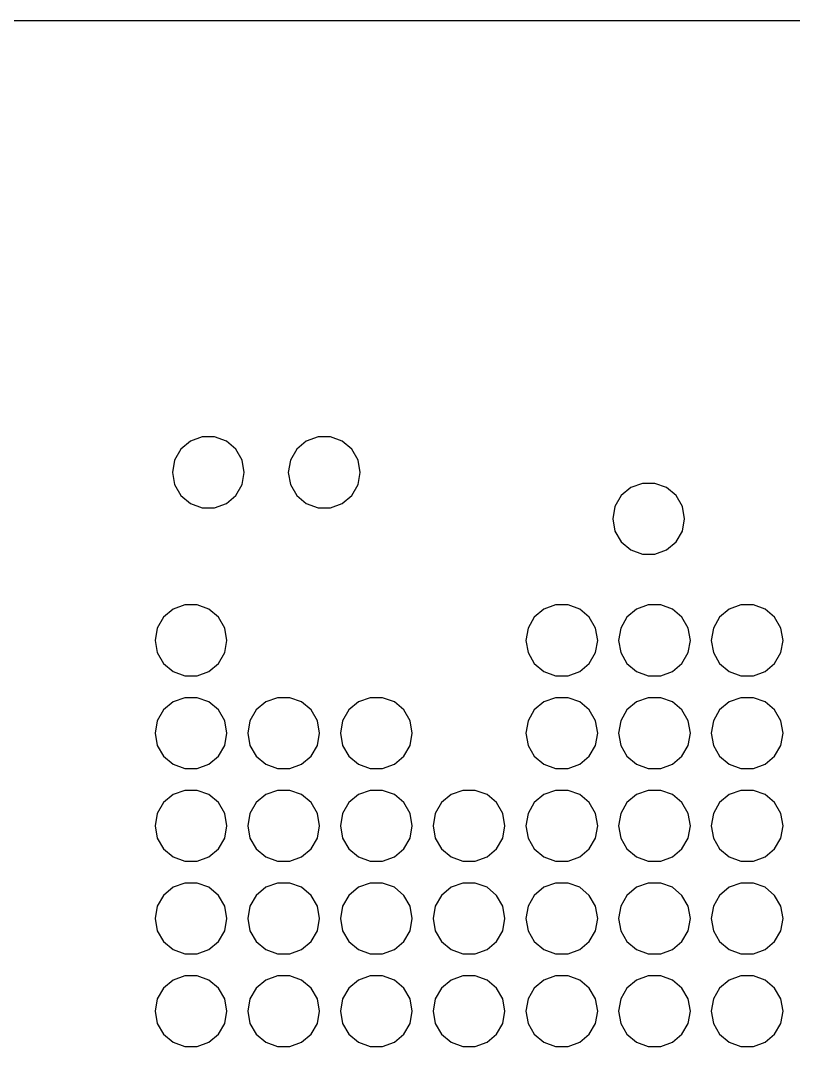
# Model space of a CAD drawing. Extents: x -0.64 to 0.43, y -0.37 to 0.32.
# Drawn here: x -0.1056 to 0.157, y -0.0277 to 0.321 of the extents above; entities that cross this region are included whole.
import ezdxf

# ---------------------------------------------------------------- set-up
doc = ezdxf.new("R2010")
doc.units = 0
doc.header["$MEASUREMENT"] = 0

msp = doc.modelspace()

# ---------------------------------------------------------------- linework, layer by layer
for p, q in [((-0.39417, 0.32096), (-0.05558, 0.32096)), ((-0.05558, 0.32096), (0.42483, 0.32096)), ((-0.04791, 0.17799), (-0.05115, 0.17526)), ((-0.04392, 0.17944), (-0.04791, 0.17799)), ((-0.03968, 0.17944), (-0.04392, 0.17944)), ((-0.0357, 0.17799), (-0.03968, 0.17944)), ((-0.03245, 0.17526), (-0.0357, 0.17799)), ((-0.00854, 0.17799), (-0.01178, 0.17526)), ((-0.00455, 0.17944), (-0.00854, 0.17799)), ((-0.00031, 0.17944), (-0.00455, 0.17944)), ((0.00367, 0.17799), (-0.00031, 0.17944)), ((0.00692, 0.17526), (0.00367, 0.17799)), ((-0.05115, 0.17526), (-0.05327, 0.17159)), ((-0.03033, 0.17159), (-0.03245, 0.17526)), ((-0.01178, 0.17526), (-0.0139, 0.17159)), ((0.00904, 0.17159), (0.00692, 0.17526)), ((-0.05327, 0.17159), (-0.05401, 0.16742)), ((-0.0296, 0.16742), (-0.03033, 0.17159)), ((-0.0139, 0.17159), (-0.01464, 0.16742)), ((0.00977, 0.16742), (0.00904, 0.17159)), ((-0.05401, 0.16742), (-0.05327, 0.16324)), ((-0.03033, 0.16324), (-0.0296, 0.16742)), ((-0.01464, 0.16742), (-0.0139, 0.16324)), ((0.00904, 0.16324), (0.00977, 0.16742)), ((-0.05327, 0.16324), (-0.05115, 0.15957)), ((-0.03245, 0.15957), (-0.03033, 0.16324)), ((-0.0139, 0.16324), (-0.01178, 0.15957)), ((0.00692, 0.15957), (0.00904, 0.16324)), ((0.1017, 0.16224), (0.09845, 0.15951)), ((0.10568, 0.16369), (0.1017, 0.16224)), ((0.10992, 0.16369), (0.10568, 0.16369)), ((0.11391, 0.16224), (0.10992, 0.16369)), ((0.11715, 0.15951), (0.11391, 0.16224)), ((-0.05115, 0.15957), (-0.04791, 0.15685)), ((-0.0357, 0.15685), (-0.03245, 0.15957)), ((-0.01178, 0.15957), (-0.00854, 0.15685)), ((0.00367, 0.15685), (0.00692, 0.15957)), ((0.09845, 0.15951), (0.09633, 0.15584)), ((0.11927, 0.15584), (0.11715, 0.15951)), ((-0.04791, 0.15685), (-0.04392, 0.1554)), ((-0.04392, 0.1554), (-0.03968, 0.1554)), ((-0.03968, 0.1554), (-0.0357, 0.15685)), ((-0.00854, 0.15685), (-0.00455, 0.1554)), ((-0.00455, 0.1554), (-0.00031, 0.1554)), ((-0.00031, 0.1554), (0.00367, 0.15685)), ((0.09633, 0.15584), (0.0956, 0.15167)), ((0.12001, 0.15167), (0.11927, 0.15584)), ((0.0956, 0.15167), (0.09633, 0.14749)), ((0.11927, 0.14749), (0.12001, 0.15167)), ((0.09633, 0.14749), (0.09845, 0.14382)), ((0.11715, 0.14382), (0.11927, 0.14749)), ((0.09845, 0.14382), (0.1017, 0.1411)), ((0.11391, 0.1411), (0.11715, 0.14382)), ((0.1017, 0.1411), (0.10568, 0.13965)), ((0.10568, 0.13965), (0.10992, 0.13965)), ((0.10992, 0.13965), (0.11391, 0.1411)), ((-0.04983, 0.12235), (-0.05381, 0.1209)), ((-0.04559, 0.12235), (-0.04983, 0.12235)), ((-0.04161, 0.1209), (-0.04559, 0.12235)), ((0.07616, 0.12235), (0.07217, 0.1209)), ((0.0804, 0.12235), (0.07616, 0.12235)), ((0.08438, 0.1209), (0.0804, 0.12235)), ((0.10765, 0.12235), (0.10367, 0.1209)), ((0.11189, 0.12235), (0.10765, 0.12235)), ((0.11587, 0.1209), (0.11189, 0.12235)), ((0.13915, 0.12235), (0.13517, 0.1209)), ((0.14339, 0.12235), (0.13915, 0.12235)), ((0.14737, 0.1209), (0.14339, 0.12235)), ((-0.05381, 0.1209), (-0.05706, 0.11818)), ((-0.03836, 0.11818), (-0.04161, 0.1209)), ((0.07217, 0.1209), (0.06893, 0.11818)), ((0.08763, 0.11818), (0.08438, 0.1209)), ((0.10367, 0.1209), (0.10042, 0.11818)), ((0.11912, 0.11818), (0.11587, 0.1209)), ((0.13517, 0.1209), (0.13192, 0.11818)), ((0.15062, 0.11818), (0.14737, 0.1209)), ((-0.05706, 0.11818), (-0.05918, 0.11451)), ((-0.03624, 0.11451), (-0.03836, 0.11818)), ((0.06893, 0.11818), (0.06681, 0.11451)), ((0.08974, 0.11451), (0.08763, 0.11818)), ((0.10042, 0.11818), (0.0983, 0.11451)), ((0.12124, 0.11451), (0.11912, 0.11818)), ((0.13192, 0.11818), (0.1298, 0.11451)), ((0.15274, 0.11451), (0.15062, 0.11818)), ((-0.05918, 0.11451), (-0.05991, 0.11033)), ((-0.0355, 0.11033), (-0.03624, 0.11451)), ((0.06681, 0.11451), (0.06607, 0.11033)), ((0.09048, 0.11033), (0.08974, 0.11451)), ((0.0983, 0.11451), (0.09757, 0.11033)), ((0.12198, 0.11033), (0.12124, 0.11451)), ((0.1298, 0.11451), (0.12906, 0.11033)), ((0.15347, 0.11033), (0.15274, 0.11451)), ((-0.05991, 0.11033), (-0.05918, 0.10616)), ((-0.03624, 0.10616), (-0.0355, 0.11033)), ((0.06607, 0.11033), (0.06681, 0.10616)), ((0.08974, 0.10616), (0.09048, 0.11033)), ((0.09048, 0.11033), (0.09048, 0.11033)), ((0.09757, 0.11033), (0.0983, 0.10616)), ((0.12124, 0.10616), (0.12198, 0.11033)), ((0.12906, 0.11033), (0.1298, 0.10616)), ((0.15274, 0.10616), (0.15347, 0.11033)), ((-0.05918, 0.10616), (-0.05706, 0.10249)), ((-0.03836, 0.10249), (-0.03624, 0.10616)), ((0.06681, 0.10616), (0.06893, 0.10249)), ((0.08763, 0.10249), (0.08974, 0.10616)), ((0.0983, 0.10616), (0.10042, 0.10249)), ((0.11912, 0.10249), (0.12124, 0.10616)), ((0.1298, 0.10616), (0.13192, 0.10249)), ((0.15062, 0.10249), (0.15274, 0.10616)), ((-0.05706, 0.10249), (-0.05381, 0.09976)), ((-0.04161, 0.09976), (-0.03836, 0.10249)), ((0.06893, 0.10249), (0.07217, 0.09976)), ((0.08438, 0.09976), (0.08763, 0.10249)), ((0.10042, 0.10249), (0.10367, 0.09976)), ((0.11587, 0.09976), (0.11912, 0.10249)), ((0.13192, 0.10249), (0.13517, 0.09976)), ((0.14737, 0.09976), (0.15062, 0.10249)), ((-0.05381, 0.09976), (-0.04983, 0.09831)), ((-0.04983, 0.09831), (-0.04559, 0.09831)), ((-0.04559, 0.09831), (-0.04161, 0.09976)), ((0.07217, 0.09976), (0.07616, 0.09831)), ((0.07616, 0.09831), (0.0804, 0.09831)), ((0.0804, 0.09831), (0.08438, 0.09976)), ((0.10367, 0.09976), (0.10765, 0.09831)), ((0.10765, 0.09831), (0.11189, 0.09831)), ((0.11189, 0.09831), (0.11587, 0.09976)), ((0.13517, 0.09976), (0.13915, 0.09831)), ((0.13915, 0.09831), (0.14339, 0.09831)), ((0.14339, 0.09831), (0.14737, 0.09976)), ((-0.04983, 0.09085), (-0.05381, 0.0894)), ((-0.04559, 0.09085), (-0.04983, 0.09085)), ((-0.04161, 0.0894), (-0.04559, 0.09085)), ((-0.01833, 0.09085), (-0.02232, 0.0894)), ((-0.01409, 0.09085), (-0.01833, 0.09085)), ((-0.01011, 0.0894), (-0.01409, 0.09085)), ((0.01316, 0.09085), (0.00918, 0.0894)), ((0.0174, 0.09085), (0.01316, 0.09085)), ((0.02139, 0.0894), (0.0174, 0.09085)), ((0.07616, 0.09085), (0.07217, 0.0894)), ((0.0804, 0.09085), (0.07616, 0.09085)), ((0.08438, 0.0894), (0.0804, 0.09085)), ((0.10765, 0.09085), (0.10367, 0.0894)), ((0.11189, 0.09085), (0.10765, 0.09085)), ((0.11587, 0.0894), (0.11189, 0.09085)), ((0.13915, 0.09085), (0.13517, 0.0894)), ((0.14339, 0.09085), (0.13915, 0.09085)), ((0.14737, 0.0894), (0.14339, 0.09085)), ((-0.05381, 0.0894), (-0.05706, 0.08668)), ((-0.03836, 0.08668), (-0.04161, 0.0894)), ((-0.02232, 0.0894), (-0.02556, 0.08668)), ((-0.00686, 0.08668), (-0.01011, 0.0894)), ((0.00918, 0.0894), (0.00593, 0.08668)), ((0.02463, 0.08668), (0.02139, 0.0894)), ((0.07217, 0.0894), (0.06893, 0.08668)), ((0.08763, 0.08668), (0.08438, 0.0894)), ((0.10367, 0.0894), (0.10042, 0.08668)), ((0.11912, 0.08668), (0.11587, 0.0894)), ((0.13517, 0.0894), (0.13192, 0.08668)), ((0.15062, 0.08668), (0.14737, 0.0894)), ((-0.05706, 0.08668), (-0.05918, 0.08301)), ((-0.03624, 0.08301), (-0.03836, 0.08668)), ((-0.02556, 0.08668), (-0.02768, 0.08301)), ((-0.00474, 0.08301), (-0.00686, 0.08668)), ((0.00593, 0.08668), (0.00381, 0.08301)), ((0.02675, 0.08301), (0.02463, 0.08668)), ((0.06893, 0.08668), (0.06681, 0.08301)), ((0.08974, 0.08301), (0.08763, 0.08668)), ((0.10042, 0.08668), (0.0983, 0.08301)), ((0.12124, 0.08301), (0.11912, 0.08668)), ((0.13192, 0.08668), (0.1298, 0.08301)), ((0.15274, 0.08301), (0.15062, 0.08668)), ((-0.05918, 0.08301), (-0.05991, 0.07883)), ((-0.0355, 0.07883), (-0.03624, 0.08301)), ((-0.02768, 0.08301), (-0.02842, 0.07883)), ((-0.00401, 0.07883), (-0.00474, 0.08301)), ((0.00381, 0.08301), (0.00308, 0.07883)), ((0.02749, 0.07883), (0.02675, 0.08301)), ((0.06681, 0.08301), (0.06607, 0.07883)), ((0.09048, 0.07883), (0.08974, 0.08301)), ((0.0983, 0.08301), (0.09757, 0.07883)), ((0.12198, 0.07883), (0.12124, 0.08301)), ((0.1298, 0.08301), (0.12906, 0.07883)), ((0.15347, 0.07883), (0.15274, 0.08301)), ((-0.05991, 0.07883), (-0.05918, 0.07466)), ((-0.03624, 0.07466), (-0.0355, 0.07883)), ((-0.02842, 0.07883), (-0.02768, 0.07466)), ((-0.00474, 0.07466), (-0.00401, 0.07883)), ((0.00308, 0.07883), (0.00381, 0.07466)), ((0.02675, 0.07466), (0.02749, 0.07883)), ((0.06607, 0.07883), (0.06681, 0.07466)), ((0.08974, 0.07466), (0.09048, 0.07883)), ((0.09048, 0.07883), (0.09048, 0.07883)), ((0.09757, 0.07883), (0.0983, 0.07466)), ((0.12124, 0.07466), (0.12198, 0.07883)), ((0.12906, 0.07883), (0.1298, 0.07466)), ((0.15274, 0.07466), (0.15347, 0.07883)), ((-0.05918, 0.07466), (-0.05706, 0.07099)), ((-0.03836, 0.07099), (-0.03624, 0.07466)), ((-0.02768, 0.07466), (-0.02556, 0.07099)), ((-0.00686, 0.07099), (-0.00474, 0.07466)), ((0.00381, 0.07466), (0.00593, 0.07099)), ((0.02463, 0.07099), (0.02675, 0.07466)), ((0.06681, 0.07466), (0.06893, 0.07099)), ((0.08763, 0.07099), (0.08974, 0.07466)), ((0.0983, 0.07466), (0.10042, 0.07099)), ((0.11912, 0.07099), (0.12124, 0.07466)), ((0.1298, 0.07466), (0.13192, 0.07099)), ((0.15062, 0.07099), (0.15274, 0.07466)), ((-0.05706, 0.07099), (-0.05381, 0.06826)), ((-0.04161, 0.06826), (-0.03836, 0.07099)), ((-0.02556, 0.07099), (-0.02232, 0.06826)), ((-0.01011, 0.06826), (-0.00686, 0.07099)), ((0.00593, 0.07099), (0.00918, 0.06826)), ((0.02139, 0.06826), (0.02463, 0.07099)), ((0.06893, 0.07099), (0.07217, 0.06826)), ((0.08438, 0.06826), (0.08763, 0.07099)), ((0.10042, 0.07099), (0.10367, 0.06826)), ((0.11587, 0.06826), (0.11912, 0.07099)), ((0.13192, 0.07099), (0.13517, 0.06826)), ((0.14737, 0.06826), (0.15062, 0.07099)), ((-0.05381, 0.06826), (-0.04983, 0.06681)), ((-0.04983, 0.06681), (-0.04559, 0.06681)), ((-0.04559, 0.06681), (-0.04161, 0.06826)), ((-0.02232, 0.06826), (-0.01833, 0.06681)), ((-0.01833, 0.06681), (-0.01409, 0.06681)), ((-0.01409, 0.06681), (-0.01011, 0.06826)), ((0.00918, 0.06826), (0.01316, 0.06681)), ((0.01316, 0.06681), (0.0174, 0.06681)), ((0.0174, 0.06681), (0.02139, 0.06826)), ((0.07217, 0.06826), (0.07616, 0.06681)), ((0.07616, 0.06681), (0.0804, 0.06681)), ((0.0804, 0.06681), (0.08438, 0.06826)), ((0.10367, 0.06826), (0.10765, 0.06681)), ((0.10765, 0.06681), (0.11189, 0.06681)), ((0.11189, 0.06681), (0.11587, 0.06826)), ((0.13517, 0.06826), (0.13915, 0.06681)), ((0.13915, 0.06681), (0.14339, 0.06681)), ((0.14339, 0.06681), (0.14737, 0.06826)), ((-0.04983, 0.05936), (-0.05381, 0.05791)), ((-0.04559, 0.05936), (-0.04983, 0.05936)), ((-0.04161, 0.05791), (-0.04559, 0.05936)), ((-0.01833, 0.05936), (-0.02232, 0.05791)), ((-0.01409, 0.05936), (-0.01833, 0.05936)), ((-0.01011, 0.05791), (-0.01409, 0.05936)), ((0.01316, 0.05936), (0.00918, 0.05791)), ((0.0174, 0.05936), (0.01316, 0.05936)), ((0.02139, 0.05791), (0.0174, 0.05936)), ((0.04466, 0.05936), (0.04068, 0.05791)), ((0.0489, 0.05936), (0.04466, 0.05936)), ((0.05288, 0.05791), (0.0489, 0.05936)), ((0.07616, 0.05936), (0.07217, 0.05791)), ((0.0804, 0.05936), (0.07616, 0.05936)), ((0.08438, 0.05791), (0.0804, 0.05936)), ((0.10765, 0.05936), (0.10367, 0.05791)), ((0.11189, 0.05936), (0.10765, 0.05936)), ((0.11587, 0.05791), (0.11189, 0.05936)), ((0.13915, 0.05936), (0.13517, 0.05791)), ((0.14339, 0.05936), (0.13915, 0.05936)), ((0.14737, 0.05791), (0.14339, 0.05936)), ((-0.05381, 0.05791), (-0.05706, 0.05518)), ((-0.03836, 0.05518), (-0.04161, 0.05791)), ((-0.02232, 0.05791), (-0.02556, 0.05518)), ((-0.00686, 0.05518), (-0.01011, 0.05791)), ((0.00918, 0.05791), (0.00593, 0.05518)), ((0.02463, 0.05518), (0.02139, 0.05791)), ((0.04068, 0.05791), (0.03743, 0.05518)), ((0.05613, 0.05518), (0.05288, 0.05791)), ((0.07217, 0.05791), (0.06893, 0.05518)), ((0.08763, 0.05518), (0.08438, 0.05791)), ((0.10367, 0.05791), (0.10042, 0.05518)), ((0.11912, 0.05518), (0.11587, 0.05791)), ((0.13517, 0.05791), (0.13192, 0.05518)), ((0.15062, 0.05518), (0.14737, 0.05791)), ((-0.05706, 0.05518), (-0.05918, 0.05151)), ((-0.03624, 0.05151), (-0.03836, 0.05518)), ((-0.02556, 0.05518), (-0.02768, 0.05151)), ((-0.00474, 0.05151), (-0.00686, 0.05518)), ((0.00593, 0.05518), (0.00381, 0.05151)), ((0.02675, 0.05151), (0.02463, 0.05518)), ((0.03743, 0.05518), (0.03531, 0.05151)), ((0.05825, 0.05151), (0.05613, 0.05518)), ((0.06893, 0.05518), (0.06681, 0.05151)), ((0.08974, 0.05151), (0.08763, 0.05518)), ((0.10042, 0.05518), (0.0983, 0.05151)), ((0.12124, 0.05151), (0.11912, 0.05518)), ((0.13192, 0.05518), (0.1298, 0.05151)), ((0.15274, 0.05151), (0.15062, 0.05518)), ((-0.05918, 0.05151), (-0.05991, 0.04734)), ((-0.0355, 0.04734), (-0.03624, 0.05151)), ((-0.02768, 0.05151), (-0.02842, 0.04734)), ((-0.00401, 0.04734), (-0.00474, 0.05151)), ((0.00381, 0.05151), (0.00308, 0.04734)), ((0.02749, 0.04734), (0.02675, 0.05151)), ((0.03531, 0.05151), (0.03457, 0.04734)), ((0.05898, 0.04734), (0.05825, 0.05151)), ((0.06681, 0.05151), (0.06607, 0.04734)), ((0.09048, 0.04734), (0.08974, 0.05151)), ((0.0983, 0.05151), (0.09757, 0.04734)), ((0.12198, 0.04734), (0.12124, 0.05151)), ((0.1298, 0.05151), (0.12906, 0.04734)), ((0.15347, 0.04734), (0.15274, 0.05151)), ((-0.05991, 0.04734), (-0.05918, 0.04316)), ((-0.03624, 0.04316), (-0.0355, 0.04734)), ((-0.02842, 0.04734), (-0.02768, 0.04316)), ((-0.00474, 0.04316), (-0.00401, 0.04734)), ((0.00308, 0.04734), (0.00381, 0.04316)), ((0.02675, 0.04316), (0.02749, 0.04734)), ((0.03457, 0.04734), (0.03531, 0.04316)), ((0.05825, 0.04316), (0.05898, 0.04734)), ((0.06607, 0.04734), (0.06681, 0.04316)), ((0.08974, 0.04316), (0.09048, 0.04734)), ((0.09048, 0.04734), (0.09048, 0.04734)), ((0.09757, 0.04734), (0.0983, 0.04316)), ((0.12124, 0.04316), (0.12198, 0.04734)), ((0.12906, 0.04734), (0.1298, 0.04316)), ((0.15274, 0.04316), (0.15347, 0.04734)), ((0.15347, 0.04734), (0.15347, 0.04734)), ((-0.05918, 0.04316), (-0.05706, 0.03949)), ((-0.03836, 0.03949), (-0.03624, 0.04316)), ((-0.02768, 0.04316), (-0.02556, 0.03949)), ((-0.00686, 0.03949), (-0.00474, 0.04316)), ((0.00381, 0.04316), (0.00593, 0.03949)), ((0.02463, 0.03949), (0.02675, 0.04316)), ((0.03531, 0.04316), (0.03743, 0.03949)), ((0.05613, 0.03949), (0.05825, 0.04316)), ((0.06681, 0.04316), (0.06893, 0.03949)), ((0.08763, 0.03949), (0.08974, 0.04316)), ((0.0983, 0.04316), (0.10042, 0.03949)), ((0.11912, 0.03949), (0.12124, 0.04316)), ((0.1298, 0.04316), (0.13192, 0.03949)), ((0.15062, 0.03949), (0.15274, 0.04316)), ((-0.05706, 0.03949), (-0.05381, 0.03677)), ((-0.04161, 0.03677), (-0.03836, 0.03949)), ((-0.02556, 0.03949), (-0.02232, 0.03677)), ((-0.01011, 0.03677), (-0.00686, 0.03949)), ((0.00593, 0.03949), (0.00918, 0.03677)), ((0.02139, 0.03677), (0.02463, 0.03949)), ((0.03743, 0.03949), (0.04068, 0.03677)), ((0.05288, 0.03677), (0.05613, 0.03949)), ((0.06893, 0.03949), (0.07217, 0.03677)), ((0.08438, 0.03677), (0.08763, 0.03949)), ((0.10042, 0.03949), (0.10367, 0.03677)), ((0.11587, 0.03677), (0.11912, 0.03949)), ((0.13192, 0.03949), (0.13517, 0.03677)), ((0.14737, 0.03677), (0.15062, 0.03949)), ((-0.05381, 0.03677), (-0.04983, 0.03532)), ((-0.04983, 0.03532), (-0.04559, 0.03532)), ((-0.04559, 0.03532), (-0.04161, 0.03677)), ((-0.02232, 0.03677), (-0.01833, 0.03532)), ((-0.01833, 0.03532), (-0.01409, 0.03532)), ((-0.01409, 0.03532), (-0.01011, 0.03677)), ((0.00918, 0.03677), (0.01316, 0.03532)), ((0.01316, 0.03532), (0.0174, 0.03532)), ((0.0174, 0.03532), (0.02139, 0.03677)), ((0.04068, 0.03677), (0.04466, 0.03532)), ((0.04466, 0.03532), (0.0489, 0.03532)), ((0.0489, 0.03532), (0.05288, 0.03677)), ((0.07217, 0.03677), (0.07616, 0.03532)), ((0.07616, 0.03532), (0.0804, 0.03532)), ((0.0804, 0.03532), (0.08438, 0.03677)), ((0.10367, 0.03677), (0.10765, 0.03532)), ((0.10765, 0.03532), (0.11189, 0.03532)), ((0.11189, 0.03532), (0.11587, 0.03677)), ((0.13517, 0.03677), (0.13915, 0.03532)), ((0.13915, 0.03532), (0.14339, 0.03532)), ((0.14339, 0.03532), (0.14737, 0.03677)), ((-0.05381, 0.02641), (-0.05706, 0.02369)), ((-0.04983, 0.02786), (-0.05381, 0.02641)), ((-0.04559, 0.02786), (-0.04983, 0.02786)), ((-0.04161, 0.02641), (-0.04559, 0.02786)), ((-0.03836, 0.02369), (-0.04161, 0.02641)), ((-0.02232, 0.02641), (-0.02556, 0.02369)), ((-0.01833, 0.02786), (-0.02232, 0.02641)), ((-0.01409, 0.02786), (-0.01833, 0.02786)), ((-0.01011, 0.02641), (-0.01409, 0.02786)), ((-0.00686, 0.02369), (-0.01011, 0.02641)), ((0.00918, 0.02641), (0.00593, 0.02369)), ((0.01316, 0.02786), (0.00918, 0.02641)), ((0.0174, 0.02786), (0.01316, 0.02786)), ((0.02139, 0.02641), (0.0174, 0.02786)), ((0.02463, 0.02369), (0.02139, 0.02641)), ((0.04068, 0.02641), (0.03743, 0.02369)), ((0.04466, 0.02786), (0.04068, 0.02641)), ((0.0489, 0.02786), (0.04466, 0.02786)), ((0.05288, 0.02641), (0.0489, 0.02786)), ((0.05613, 0.02369), (0.05288, 0.02641)), ((0.07217, 0.02641), (0.06893, 0.02369)), ((0.07616, 0.02786), (0.07217, 0.02641)), ((0.0804, 0.02786), (0.07616, 0.02786)), ((0.08438, 0.02641), (0.0804, 0.02786)), ((0.08763, 0.02369), (0.08438, 0.02641)), ((0.10367, 0.02641), (0.10042, 0.02369)), ((0.10765, 0.02786), (0.10367, 0.02641)), ((0.11189, 0.02786), (0.10765, 0.02786)), ((0.11587, 0.02641), (0.11189, 0.02786)), ((0.11912, 0.02369), (0.11587, 0.02641)), ((0.13517, 0.02641), (0.13192, 0.02369)), ((0.13915, 0.02786), (0.13517, 0.02641)), ((0.14339, 0.02786), (0.13915, 0.02786)), ((0.14737, 0.02641), (0.14339, 0.02786)), ((0.15062, 0.02369), (0.14737, 0.02641)), ((-0.05706, 0.02369), (-0.05918, 0.02002)), ((-0.03624, 0.02002), (-0.03836, 0.02369)), ((-0.02556, 0.02369), (-0.02768, 0.02002)), ((-0.00474, 0.02002), (-0.00686, 0.02369)), ((0.00593, 0.02369), (0.00381, 0.02002)), ((0.02675, 0.02002), (0.02463, 0.02369)), ((0.03743, 0.02369), (0.03531, 0.02002)), ((0.05825, 0.02002), (0.05613, 0.02369)), ((0.06893, 0.02369), (0.06681, 0.02002)), ((0.08974, 0.02002), (0.08763, 0.02369)), ((0.10042, 0.02369), (0.0983, 0.02002)), ((0.12124, 0.02002), (0.11912, 0.02369)), ((0.13192, 0.02369), (0.1298, 0.02002)), ((0.15274, 0.02002), (0.15062, 0.02369)), ((-0.05918, 0.02002), (-0.05991, 0.01584)), ((-0.0355, 0.01584), (-0.03624, 0.02002)), ((-0.02768, 0.02002), (-0.02842, 0.01584)), ((-0.00401, 0.01584), (-0.00474, 0.02002)), ((0.00381, 0.02002), (0.00308, 0.01584)), ((0.02749, 0.01584), (0.02675, 0.02002)), ((0.03531, 0.02002), (0.03457, 0.01584)), ((0.05898, 0.01584), (0.05825, 0.02002)), ((0.06681, 0.02002), (0.06607, 0.01584)), ((0.09048, 0.01584), (0.08974, 0.02002)), ((0.0983, 0.02002), (0.09757, 0.01584)), ((0.12198, 0.01584), (0.12124, 0.02002)), ((0.1298, 0.02002), (0.12906, 0.01584)), ((0.15347, 0.01584), (0.15274, 0.02002)), ((-0.05991, 0.01584), (-0.05918, 0.01167)), ((-0.03624, 0.01167), (-0.0355, 0.01584)), ((-0.02842, 0.01584), (-0.02768, 0.01167)), ((-0.00474, 0.01167), (-0.00401, 0.01584)), ((0.00308, 0.01584), (0.00381, 0.01167)), ((0.02675, 0.01167), (0.02749, 0.01584)), ((0.03457, 0.01584), (0.03531, 0.01167)), ((0.05825, 0.01167), (0.05898, 0.01584)), ((0.06607, 0.01584), (0.06681, 0.01167)), ((0.08974, 0.01167), (0.09048, 0.01584)), ((0.09048, 0.01584), (0.09048, 0.01584)), ((0.09757, 0.01584), (0.0983, 0.01167)), ((0.12124, 0.01167), (0.12198, 0.01584)), ((0.12906, 0.01584), (0.1298, 0.01167)), ((0.15274, 0.01167), (0.15347, 0.01584)), ((-0.05918, 0.01167), (-0.05706, 0.008)), ((-0.03836, 0.008), (-0.03624, 0.01167)), ((-0.02768, 0.01167), (-0.02556, 0.008)), ((-0.00686, 0.008), (-0.00474, 0.01167)), ((0.00381, 0.01167), (0.00593, 0.008)), ((0.02463, 0.008), (0.02675, 0.01167)), ((0.03531, 0.01167), (0.03743, 0.008)), ((0.05613, 0.008), (0.05825, 0.01167)), ((0.06681, 0.01167), (0.06893, 0.008)), ((0.08763, 0.008), (0.08974, 0.01167)), ((0.0983, 0.01167), (0.10042, 0.008)), ((0.11912, 0.008), (0.12124, 0.01167)), ((0.1298, 0.01167), (0.13192, 0.008)), ((0.15062, 0.008), (0.15274, 0.01167)), ((-0.05706, 0.008), (-0.05381, 0.00527)), ((-0.04161, 0.00527), (-0.03836, 0.008)), ((-0.02556, 0.008), (-0.02232, 0.00527)), ((-0.01011, 0.00527), (-0.00686, 0.008)), ((0.00593, 0.008), (0.00918, 0.00527)), ((0.02139, 0.00527), (0.02463, 0.008)), ((0.03743, 0.008), (0.04068, 0.00527)), ((0.05288, 0.00527), (0.05613, 0.008)), ((0.06893, 0.008), (0.07217, 0.00527)), ((0.08438, 0.00527), (0.08763, 0.008)), ((0.10042, 0.008), (0.10367, 0.00527)), ((0.11587, 0.00527), (0.11912, 0.008)), ((0.13192, 0.008), (0.13517, 0.00527)), ((0.14737, 0.00527), (0.15062, 0.008)), ((-0.05381, 0.00527), (-0.04983, 0.00382)), ((-0.04983, 0.00382), (-0.04559, 0.00382)), ((-0.04559, 0.00382), (-0.04161, 0.00527)), ((-0.02232, 0.00527), (-0.01833, 0.00382)), ((-0.01833, 0.00382), (-0.01409, 0.00382)), ((-0.01409, 0.00382), (-0.01011, 0.00527)), ((0.00918, 0.00527), (0.01316, 0.00382)), ((0.01316, 0.00382), (0.0174, 0.00382)), ((0.0174, 0.00382), (0.02139, 0.00527)), ((0.04068, 0.00527), (0.04466, 0.00382)), ((0.04466, 0.00382), (0.0489, 0.00382)), ((0.0489, 0.00382), (0.05288, 0.00527)), ((0.07217, 0.00527), (0.07616, 0.00382)), ((0.07616, 0.00382), (0.0804, 0.00382)), ((0.0804, 0.00382), (0.08438, 0.00527)), ((0.10367, 0.00527), (0.10765, 0.00382)), ((0.10765, 0.00382), (0.11189, 0.00382)), ((0.11189, 0.00382), (0.11587, 0.00527)), ((0.13517, 0.00527), (0.13915, 0.00382)), ((0.13915, 0.00382), (0.14339, 0.00382)), ((0.14339, 0.00382), (0.14737, 0.00527)), ((-0.05381, -0.00508), (-0.05706, -0.00781)), ((-0.04983, -0.00363), (-0.05381, -0.00508)), ((-0.04559, -0.00363), (-0.04983, -0.00363)), ((-0.04161, -0.00508), (-0.04559, -0.00363)), ((-0.03836, -0.00781), (-0.04161, -0.00508)), ((-0.02232, -0.00508), (-0.02556, -0.00781)), ((-0.01833, -0.00363), (-0.02232, -0.00508)), ((-0.01409, -0.00363), (-0.01833, -0.00363)), ((-0.01011, -0.00508), (-0.01409, -0.00363)), ((-0.00686, -0.00781), (-0.01011, -0.00508)), ((0.00918, -0.00508), (0.00593, -0.00781)), ((0.01316, -0.00363), (0.00918, -0.00508)), ((0.0174, -0.00363), (0.01316, -0.00363)), ((0.02139, -0.00508), (0.0174, -0.00363)), ((0.02463, -0.00781), (0.02139, -0.00508)), ((0.04068, -0.00508), (0.03743, -0.00781)), ((0.04466, -0.00363), (0.04068, -0.00508)), ((0.0489, -0.00363), (0.04466, -0.00363)), ((0.05288, -0.00508), (0.0489, -0.00363)), ((0.05613, -0.00781), (0.05288, -0.00508)), ((0.07217, -0.00508), (0.06893, -0.00781)), ((0.07616, -0.00363), (0.07217, -0.00508)), ((0.0804, -0.00363), (0.07616, -0.00363)), ((0.08438, -0.00508), (0.0804, -0.00363)), ((0.08763, -0.00781), (0.08438, -0.00508)), ((0.10367, -0.00508), (0.10042, -0.00781)), ((0.10765, -0.00363), (0.10367, -0.00508)), ((0.11189, -0.00363), (0.10765, -0.00363)), ((0.11587, -0.00508), (0.11189, -0.00363)), ((0.11912, -0.00781), (0.11587, -0.00508)), ((0.13517, -0.00508), (0.13192, -0.00781)), ((0.13915, -0.00363), (0.13517, -0.00508)), ((0.14339, -0.00363), (0.13915, -0.00363)), ((0.14737, -0.00508), (0.14339, -0.00363)), ((0.15062, -0.00781), (0.14737, -0.00508)), ((-0.05706, -0.00781), (-0.05918, -0.01148)), ((-0.03624, -0.01148), (-0.03836, -0.00781)), ((-0.02556, -0.00781), (-0.02768, -0.01148)), ((-0.00474, -0.01148), (-0.00686, -0.00781)), ((0.00593, -0.00781), (0.00381, -0.01148)), ((0.02675, -0.01148), (0.02463, -0.00781)), ((0.03743, -0.00781), (0.03531, -0.01148)), ((0.05825, -0.01148), (0.05613, -0.00781)), ((0.06893, -0.00781), (0.06681, -0.01148)), ((0.08974, -0.01148), (0.08763, -0.00781)), ((0.10042, -0.00781), (0.0983, -0.01148)), ((0.12124, -0.01148), (0.11912, -0.00781)), ((0.13192, -0.00781), (0.1298, -0.01148)), ((0.15274, -0.01148), (0.15062, -0.00781)), ((-0.05918, -0.01148), (-0.05991, -0.01565)), ((-0.0355, -0.01565), (-0.03624, -0.01148)), ((-0.02768, -0.01148), (-0.02842, -0.01565)), ((-0.00401, -0.01565), (-0.00474, -0.01148)), ((0.00381, -0.01148), (0.00308, -0.01565)), ((0.02749, -0.01565), (0.02675, -0.01148)), ((0.03531, -0.01148), (0.03457, -0.01565)), ((0.05898, -0.01565), (0.05825, -0.01148)), ((0.06681, -0.01148), (0.06607, -0.01565)), ((0.09048, -0.01565), (0.08974, -0.01148)), ((0.0983, -0.01148), (0.09757, -0.01565)), ((0.12198, -0.01565), (0.12124, -0.01148)), ((0.1298, -0.01148), (0.12906, -0.01565)), ((0.15347, -0.01565), (0.15274, -0.01148)), ((-0.05991, -0.01565), (-0.05918, -0.01983)), ((-0.03624, -0.01983), (-0.0355, -0.01565)), ((-0.02842, -0.01565), (-0.02768, -0.01983)), ((-0.00474, -0.01983), (-0.00401, -0.01565)), ((0.00308, -0.01565), (0.00381, -0.01983)), ((0.02675, -0.01983), (0.02749, -0.01565)), ((0.03457, -0.01565), (0.03531, -0.01983)), ((0.05825, -0.01983), (0.05898, -0.01565)), ((0.06607, -0.01565), (0.06681, -0.01983)), ((0.08974, -0.01983), (0.09048, -0.01565)), ((0.09048, -0.01565), (0.09048, -0.01565)), ((0.09757, -0.01565), (0.0983, -0.01983)), ((0.12124, -0.01983), (0.12198, -0.01565)), ((0.12906, -0.01565), (0.1298, -0.01983)), ((0.15274, -0.01983), (0.15347, -0.01565)), ((-0.05918, -0.01983), (-0.05706, -0.0235)), ((-0.03836, -0.0235), (-0.03624, -0.01983)), ((-0.02768, -0.01983), (-0.02556, -0.0235)), ((-0.00686, -0.0235), (-0.00474, -0.01983)), ((0.00381, -0.01983), (0.00593, -0.0235)), ((0.02463, -0.0235), (0.02675, -0.01983)), ((0.03531, -0.01983), (0.03743, -0.0235)), ((0.05613, -0.0235), (0.05825, -0.01983)), ((0.06681, -0.01983), (0.06893, -0.0235)), ((0.08763, -0.0235), (0.08974, -0.01983)), ((0.0983, -0.01983), (0.10042, -0.0235)), ((0.11912, -0.0235), (0.12124, -0.01983)), ((0.1298, -0.01983), (0.13192, -0.0235)), ((0.15062, -0.0235), (0.15274, -0.01983)), ((-0.05706, -0.0235), (-0.05381, -0.02622)), ((-0.04161, -0.02622), (-0.03836, -0.0235)), ((-0.02556, -0.0235), (-0.02232, -0.02622)), ((-0.01011, -0.02622), (-0.00686, -0.0235)), ((0.00593, -0.0235), (0.00918, -0.02622)), ((0.02139, -0.02622), (0.02463, -0.0235)), ((0.03743, -0.0235), (0.04068, -0.02622)), ((0.05288, -0.02622), (0.05613, -0.0235)), ((0.06893, -0.0235), (0.07217, -0.02622)), ((0.08438, -0.02622), (0.08763, -0.0235)), ((0.10042, -0.0235), (0.10367, -0.02622)), ((0.11587, -0.02622), (0.11912, -0.0235)), ((0.13192, -0.0235), (0.13517, -0.02622)), ((0.14737, -0.02622), (0.15062, -0.0235)), ((-0.05381, -0.02622), (-0.04983, -0.02767)), ((-0.04983, -0.02767), (-0.04559, -0.02767)), ((-0.04559, -0.02767), (-0.04161, -0.02622)), ((-0.02232, -0.02622), (-0.01833, -0.02767)), ((-0.01833, -0.02767), (-0.01409, -0.02767)), ((-0.01409, -0.02767), (-0.01011, -0.02622)), ((0.00918, -0.02622), (0.01316, -0.02767)), ((0.01316, -0.02767), (0.0174, -0.02767)), ((0.0174, -0.02767), (0.02139, -0.02622)), ((0.04068, -0.02622), (0.04466, -0.02767)), ((0.04466, -0.02767), (0.0489, -0.02767)), ((0.0489, -0.02767), (0.05288, -0.02622)), ((0.07217, -0.02622), (0.07616, -0.02767)), ((0.07616, -0.02767), (0.0804, -0.02767)), ((0.0804, -0.02767), (0.08438, -0.02622)), ((0.10367, -0.02622), (0.10765, -0.02767)), ((0.10765, -0.02767), (0.11189, -0.02767)), ((0.11189, -0.02767), (0.11587, -0.02622)), ((0.13517, -0.02622), (0.13915, -0.02767)), ((0.13915, -0.02767), (0.14339, -0.02767)), ((0.14339, -0.02767), (0.14737, -0.02622))]:
    msp.add_line(p, q)

doc.saveas('drawing.dxf')
